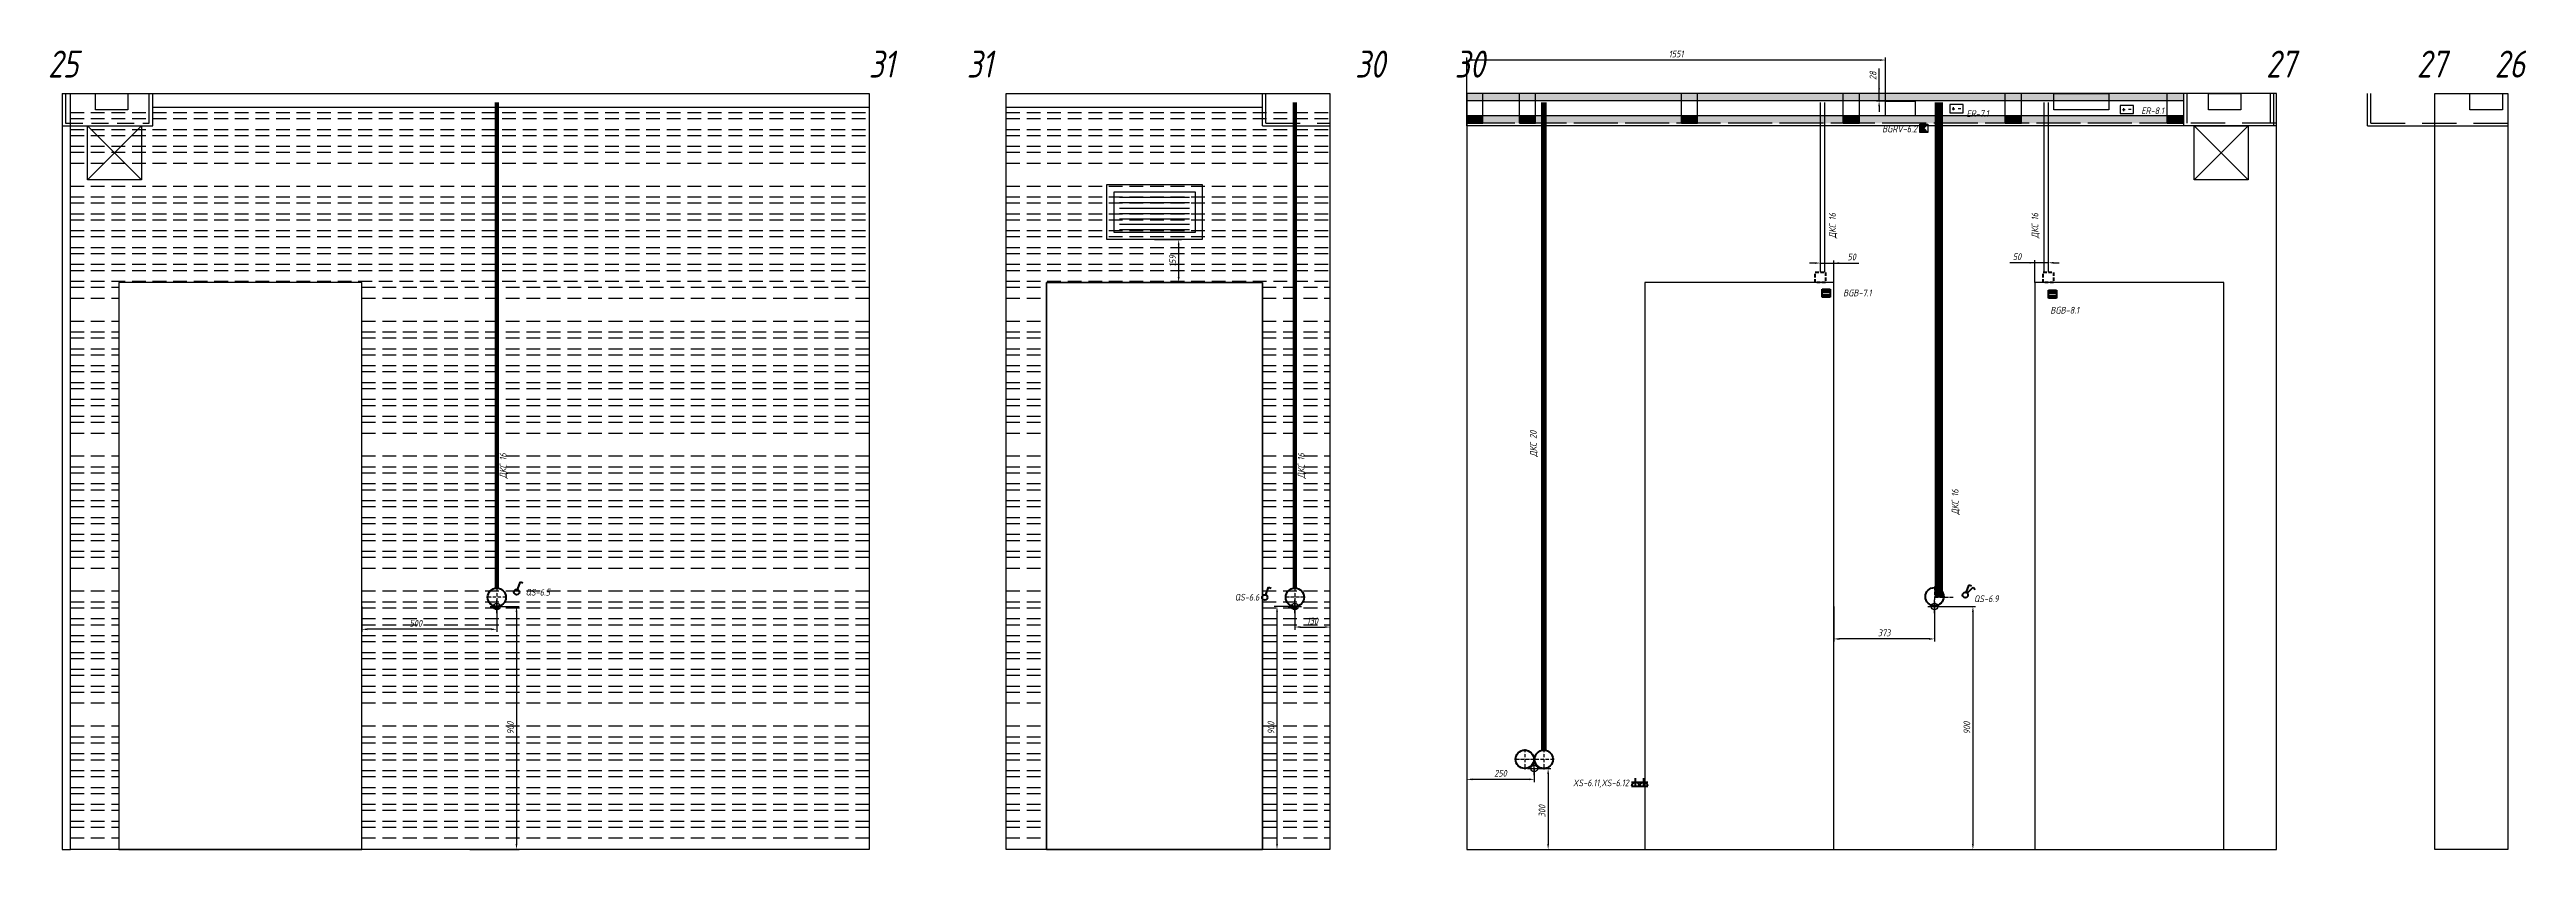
# Model space of a CAD drawing. Header units: millimetres. Extents: x -40374 to 56557, y -58468 to -14063.
# Drawn here: x 10453 to 19630, y -44400 to -41437 of the extents above; entities that cross this region are included whole.
import ezdxf
from ezdxf.enums import TextEntityAlignment as Align

# ---------------------------------------------------------------- set-up
doc = ezdxf.new("R2010")
doc.units = ezdxf.units.MM
doc.header["$PDMODE"] = 34
doc.header["$PDSIZE"] = 25
doc.linetypes.add('ACAD_ISO10W100', pattern=[18.5, 12, -3, 0.5, -3])
doc.linetypes.add('DASHED', pattern=[19.05, 12.7, -6.35])
for name, color, linetype in [('01 Черновое', 7, 'Continuous'), ('02 ОВиК', 7, 'Continuous'), ('02 ЭОМ и СС', 7, 'Continuous'), ('03 Потолок', 7, 'Continuous'), ('04 Лючки', 7, 'Continuous'), ('10 Перегородки', 7, 'Continuous'), ('11 Привязка размеры', 7, 'Continuous')]:
    doc.layers.add(name, color=color, linetype=linetype)
doc.layers.add('100 noprint', color=1, linetype='Continuous', plot=False)
doc.styles.get("Standard").update_dxf_attribs({"font": 'Ubuntu-R.ttf'})
doc.styles.add('ГОСТ-ISOCPEUR', font='isocpeui.ttf', dxfattribs={"width": 0.8})
doc.dimstyles.new('ISO-25', dxfattribs={"dimtxt": 2.5, "dimasz": 2.5, "dimexe": 1.25, "dimexo": 0.625, "dimtad": 1, "dimtxsty": 'Standard', "dimcen": 2.5, "dimadec": 0, "dimazin": 0, "dimtfac": 1, "dimtmove": 0, "dimatfit": 3, "dimfxl": 1, "dimarcsym": 0})

# ---------------------------------------------------------------- blocks, each defined once
blk = doc.blocks.new('геркон')
at = {"lineweight": -2}
for points in [[(3, 2), (3, 3), (0, 3), (0, 2)], [(3, 0), (3, 1), (0, 1), (0, 0)]]:
    blk.add_hatch(color=0, dxfattribs=at).paths.add_polyline_path(points)
at = {"color": 0, "lineweight": -2}
for p, q in [((0, 0), (0, 3)), ((0, 3), (3, 3)), ((0, 2), (3, 2)), ((0, 1), (3, 1)), ((3, 0), (0, 0)), ((3, 3), (3, 0))]:
    blk.add_line(p, q, dxfattribs=at)
blk = doc.blocks.new('Охранный датчик')
blk.add_hatch(color=0).paths.add_polyline_path([(3, 3), (0, 3), (0, 0), (3, 0), (1.5, 1.5)])
at = {"color": 0}
for p, q in [((3, 3), (1.5, 1.5)), ((1.5, 1.5), (3, 0))]:
    blk.add_line(p, q, dxfattribs=at)
blk.add_lwpolyline([(3, 0), (0, 0), (0, 3), (3, 3)], close=True, dxfattribs=at)
blk = doc.blocks.new('кнопка 1')
at = {"color": 0, "lineweight": -2}
for p, q in [((0.35, 0.94), (1.39, 3.78)), ((1.39, 3.78), (2.34, 3.45))]:
    blk.add_line(p, q, dxfattribs=at)
blk.add_circle((0, 0), 1, dxfattribs=at)
blk = doc.blocks.new('кнопка 2')
at = {"color": 0, "lineweight": -2}
for p, q in [((0.35, 0.94), (1.39, 3.78)), ((0.71, 0.71), (2.93, 2.93)), ((1.39, 3.78), (2.34, 3.45)), ((2.93, 2.93), (3.66, 2))]:
    blk.add_line(p, q, dxfattribs=at)
blk.add_circle((0, 0), 1, dxfattribs=at)
blk = doc.blocks.new('ИП')
at = {"color": 0}
for p, q in [((0.86, 1.5), (1.91, 1.5)), ((1.38, 0.97), (1.38, 2.03)), ((4.14, 1.5), (3.09, 1.5))]:
    blk.add_line(p, q, dxfattribs=at)
blk.add_lwpolyline([(0, 0), (5, 0), (5, 3), (0, 3)], close=True, dxfattribs=at)
blk = doc.blocks.new('розетка скрытая трехполюсная')
at = {"color": 0, "lineweight": -2}
for p, q in [((-1.5, 1.5), (1.5, 1.5)), ((-1.5, 0), (1.5, 0)), ((0, 0), (0, 3))]:
    blk.add_line(p, q, dxfattribs=at)
blk.add_arc((0, 0), 1.5, 0, 180, dxfattribs=at)
blk = doc.blocks.new('*D893')
at = {"layer": '11 Привязка размеры', "color": 0, "lineweight": -2}
for p, q in [((12109.7, -43499.7), (12192.7, -43499.7)), ((12182.7, -43519.7), (12182.7, -44379.7)), ((12009.7, -44399.7), (12192.7, -44399.7))]:
    blk.add_line(p, q, dxfattribs=at)
at = {"layer": '11 Привязка размеры', "color": 0}
for points in [[(12186, -43519.7), (12179.4, -43519.7), (12182.7, -43499.7)], [(12179.4, -44379.7), (12186, -44379.7), (12182.7, -44399.7)]]:
    blk.add_solid(points, dxfattribs=at)
at = {"layer": 'Defpoints', "color": 0}
for p in [(12109.7, -43499.7), (12009.7, -44399.7), (12182.7, -44399.7)]:
    blk.add_point(p, dxfattribs=at)
at = {"layer": '11 Привязка размеры', "color": 0, "insert": (12160.2, -43949.7), "char_height": 25, "attachment_point": 5, "rotation": 90, "style": 'ГОСТ-ISOCPEUR'}
blk.add_mtext('900', dxfattribs=at)
blk = doc.blocks.new('*D894')
at = {"layer": '11 Привязка размеры', "color": 0, "lineweight": -2}
for p, q in [((11609.7, -43499.7), (11609.7, -43594.2)), ((12109.7, -43499.7), (12109.7, -43594.2)), ((12089.7, -43584.2), (11629.7, -43584.2))]:
    blk.add_line(p, q, dxfattribs=at)
at = {"layer": '11 Привязка размеры', "color": 0}
for points in [[(11629.7, -43580.9), (11629.7, -43587.5), (11609.7, -43584.2)], [(12089.7, -43587.5), (12089.7, -43580.9), (12109.7, -43584.2)]]:
    blk.add_solid(points, dxfattribs=at)
at = {"layer": 'Defpoints', "color": 0}
for p in [(11609.7, -43499.7), (12109.7, -43499.7), (11609.7, -43584.2)]:
    blk.add_point(p, dxfattribs=at)
at = {"layer": '11 Привязка размеры', "color": 0, "insert": (11809.7, -43561.7), "char_height": 25, "attachment_point": 5, "style": 'ГОСТ-ISOCPEUR'}
blk.add_mtext('500', dxfattribs=at)
blk = doc.blocks.new('*D895')
at = {"layer": '11 Привязка размеры', "color": 0, "lineweight": -2}
for p, q in [((15066.7, -43499.7), (15066.7, -43585.8)), ((15196.7, -43499.7), (15196.7, -43585.8)), ((15086.7, -43575.8), (15176.7, -43575.8))]:
    blk.add_line(p, q, dxfattribs=at)
at = {"layer": '11 Привязка размеры', "color": 0}
for points in [[(15086.7, -43572.5), (15086.7, -43579.2), (15066.7, -43575.8)], [(15176.7, -43579.2), (15176.7, -43572.5), (15196.7, -43575.8)]]:
    blk.add_solid(points, dxfattribs=at)
at = {"layer": 'Defpoints', "color": 0}
for p in [(15066.7, -43499.7), (15196.7, -43499.7), (15196.7, -43575.8)]:
    blk.add_point(p, dxfattribs=at)
at = {"layer": '11 Привязка размеры', "color": 0, "insert": (15131.7, -43553.3), "char_height": 25, "attachment_point": 5, "style": 'ГОСТ-ISOCPEUR'}
blk.add_mtext('130', dxfattribs=at)
blk = doc.blocks.new('*D896')
at = {"layer": '11 Привязка размеры', "color": 0, "lineweight": -2}
for p, q in [((15066.7, -43499.7), (14990.4, -43499.7)), ((15000.4, -43519.7), (15000.4, -44379.7)), ((15066.7, -44399.7), (14990.4, -44399.7))]:
    blk.add_line(p, q, dxfattribs=at)
at = {"layer": '11 Привязка размеры', "color": 0}
for points in [[(15003.8, -43519.7), (14997.1, -43519.7), (15000.4, -43499.7)], [(14997.1, -44379.7), (15003.8, -44379.7), (15000.4, -44399.7)]]:
    blk.add_solid(points, dxfattribs=at)
at = {"layer": 'Defpoints', "color": 0}
for p in [(15066.7, -43499.7), (15000.4, -44399.7), (15066.7, -44399.7)]:
    blk.add_point(p, dxfattribs=at)
at = {"layer": '11 Привязка размеры', "color": 0, "insert": (14977.9, -43949.7), "char_height": 25, "attachment_point": 5, "rotation": 90, "style": 'ГОСТ-ISOCPEUR'}
blk.add_mtext('900', dxfattribs=at)
blk = doc.blocks.new('*D897')
at = {"layer": '11 Привязка размеры', "color": 0, "lineweight": -2}
for p, q in [((14546.7, -42140.7), (14646, -42140.7)), ((14636, -42160.7), (14636, -42279.7)), ((14546.7, -42299.7), (14646, -42299.7))]:
    blk.add_line(p, q, dxfattribs=at)
at = {"layer": '11 Привязка размеры', "color": 0}
for points in [[(14639.4, -42160.7), (14632.7, -42160.7), (14636, -42140.7)], [(14632.7, -42279.7), (14639.4, -42279.7), (14636, -42299.7)]]:
    blk.add_solid(points, dxfattribs=at)
at = {"layer": 'Defpoints', "color": 0}
for p in [(14546.7, -42140.7), (14546.7, -42299.7), (14636, -42299.7)]:
    blk.add_point(p, dxfattribs=at)
at = {"layer": '11 Привязка размеры', "color": 0, "insert": (14613.5, -42220.2), "char_height": 25, "attachment_point": 5, "rotation": 90, "style": 'ГОСТ-ISOCPEUR'}
blk.add_mtext('159', dxfattribs=at)
blk = doc.blocks.new('*D899')
at = {"layer": '11 Привязка размеры', "color": 0, "lineweight": -2}
for p, q in [((15953.6, -44099.7), (16015, -44099.7)), ((16005, -44119.7), (16005, -44379.7)), ((15953.6, -44399.7), (16015, -44399.7))]:
    blk.add_line(p, q, dxfattribs=at)
at = {"layer": '11 Привязка размеры', "color": 0}
for points in [[(16008.4, -44119.7), (16001.7, -44119.7), (16005, -44099.7)], [(16001.7, -44379.7), (16008.4, -44379.7), (16005, -44399.7)]]:
    blk.add_solid(points, dxfattribs=at)
at = {"layer": 'Defpoints', "color": 0}
for p in [(15953.6, -44099.7), (15953.6, -44399.7), (16005, -44399.7)]:
    blk.add_point(p, dxfattribs=at)
at = {"layer": '11 Привязка размеры', "color": 0, "insert": (15982.5, -44257.8), "char_height": 25, "attachment_point": 5, "rotation": 90, "style": 'ГОСТ-ISOCPEUR'}
blk.add_mtext('300', dxfattribs=at)
blk = doc.blocks.new('*D900')
at = {"layer": '11 Привязка размеры', "color": 0, "lineweight": -2}
for p, q in [((15703.6, -44099.7), (15703.6, -44150)), ((15933.6, -44140), (15723.6, -44140)), ((15953.6, -44099.7), (15953.6, -44150))]:
    blk.add_line(p, q, dxfattribs=at)
at = {"layer": '11 Привязка размеры', "color": 0}
for points in [[(15723.6, -44136.7), (15723.6, -44143.3), (15703.6, -44140)], [(15933.6, -44143.3), (15933.6, -44136.7), (15953.6, -44140)]]:
    blk.add_solid(points, dxfattribs=at)
at = {"layer": 'Defpoints', "color": 0}
for p in [(15703.6, -44099.7), (15703.6, -44140), (15953.6, -44099.7)]:
    blk.add_point(p, dxfattribs=at)
at = {"layer": '11 Привязка размеры', "color": 0, "insert": (15828.6, -44117.5), "char_height": 25, "attachment_point": 5, "style": 'ГОСТ-ISOCPEUR'}
blk.add_mtext('250', dxfattribs=at)
blk = doc.blocks.new('*D901')
at = {"layer": '11 Привязка размеры', "color": 0, "lineweight": -2}
for p, q in [((16993.6, -42227.5), (16973.6, -42227.5)), ((17013.6, -42261.7), (17013.6, -42217.5)), ((17013.6, -42227.5), (17156, -42227.5)), ((17013.6, -42227.5), (17063.6, -42227.5)), ((17063.6, -42299.7), (17063.6, -42217.5))]:
    blk.add_line(p, q, dxfattribs=at)
at = {"layer": '11 Привязка размеры', "color": 0}
for points in [[(16993.6, -42230.8), (16993.6, -42224.2), (17013.6, -42227.5)], [(17083.6, -42224.2), (17083.6, -42230.8), (17063.6, -42227.5)]]:
    blk.add_solid(points, dxfattribs=at)
at = {"layer": 'Defpoints', "color": 0}
for p in [(17013.6, -42261.7), (17063.6, -42227.5), (17063.6, -42299.7)]:
    blk.add_point(p, dxfattribs=at)
at = {"layer": '11 Привязка размеры', "color": 0, "insert": (17129.8, -42205), "char_height": 25, "attachment_point": 5, "style": 'ГОСТ-ISOCPEUR'}
blk.add_mtext('50', dxfattribs=at)
blk = doc.blocks.new('*D902')
at = {"layer": '11 Привязка размеры', "color": 0, "lineweight": -2}
for p, q in [((17858.6, -42226.5), (17716.2, -42226.5)), ((17808.6, -42299.7), (17808.6, -42216.5)), ((17858.6, -42226.5), (17808.6, -42226.5)), ((17858.6, -42261.7), (17858.6, -42216.5)), ((17878.6, -42226.5), (17898.6, -42226.5))]:
    blk.add_line(p, q, dxfattribs=at)
at = {"layer": '11 Привязка размеры', "color": 0}
for points in [[(17788.6, -42229.8), (17788.6, -42223.1), (17808.6, -42226.5)], [(17878.6, -42223.1), (17878.6, -42229.8), (17858.6, -42226.5)]]:
    blk.add_solid(points, dxfattribs=at)
at = {"layer": 'Defpoints', "color": 0}
for p in [(17808.6, -42226.5), (17808.6, -42299.7), (17858.6, -42261.7)]:
    blk.add_point(p, dxfattribs=at)
at = {"layer": '11 Привязка размеры', "color": 0, "insert": (17742.4, -42204), "char_height": 25, "attachment_point": 5, "style": 'ГОСТ-ISOCPEUR'}
blk.add_mtext('50', dxfattribs=at)
blk = doc.blocks.new('*D903')
at = {"layer": '11 Привязка размеры', "color": 0, "lineweight": -2}
for p, q in [((17436.6, -43499.7), (17588.9, -43499.7)), ((17578.9, -43519.7), (17578.9, -44379.7)), ((17436.6, -44399.7), (17588.9, -44399.7))]:
    blk.add_line(p, q, dxfattribs=at)
at = {"layer": '11 Привязка размеры', "color": 0}
for points in [[(17582.2, -43519.7), (17575.6, -43519.7), (17578.9, -43499.7)], [(17575.6, -44379.7), (17582.2, -44379.7), (17578.9, -44399.7)]]:
    blk.add_solid(points, dxfattribs=at)
at = {"layer": 'Defpoints', "color": 0}
for p in [(17436.6, -43499.7), (17436.6, -44399.7), (17578.9, -44399.7)]:
    blk.add_point(p, dxfattribs=at)
at = {"layer": '11 Привязка размеры', "color": 0, "insert": (17556.4, -43949.7), "char_height": 25, "attachment_point": 5, "rotation": 90, "style": 'ГОСТ-ISOCPEUR'}
blk.add_mtext('900', dxfattribs=at)
blk = doc.blocks.new('*D904')
at = {"layer": '11 Привязка размеры', "color": 0, "lineweight": -2}
for p, q in [((17063.6, -43499.7), (17063.6, -43629.9)), ((17436.6, -43499.7), (17436.6, -43629.9)), ((17416.6, -43619.9), (17083.6, -43619.9))]:
    blk.add_line(p, q, dxfattribs=at)
at = {"layer": '11 Привязка размеры', "color": 0}
for points in [[(17083.6, -43616.6), (17083.6, -43623.3), (17063.6, -43619.9)], [(17416.6, -43623.3), (17416.6, -43616.6), (17436.6, -43619.9)]]:
    blk.add_solid(points, dxfattribs=at)
at = {"layer": 'Defpoints', "color": 0}
for p in [(17063.6, -43499.7), (17436.6, -43499.7), (17063.6, -43619.9)]:
    blk.add_point(p, dxfattribs=at)
at = {"layer": '11 Привязка размеры', "color": 0, "insert": (17250.1, -43597.4), "char_height": 25, "attachment_point": 5, "style": 'ГОСТ-ISOCPEUR'}
blk.add_mtext('373', dxfattribs=at)
blk = doc.blocks.new('*D968')
at = {"layer": '11 Привязка размеры', "color": 0, "lineweight": -2}
for p, q in [((17231.3, -41627.2), (17231.3, -41507.4)), ((17255, -41599.7), (17221.3, -41599.7)), ((17255, -41627.2), (17221.3, -41627.2)), ((17231.3, -41627.2), (17231.3, -41599.7)), ((17231.3, -41647.2), (17231.3, -41667.2))]:
    blk.add_line(p, q, dxfattribs=at)
at = {"layer": '11 Привязка размеры', "color": 0}
for points in [[(17227.9, -41579.7), (17234.6, -41579.7), (17231.3, -41599.7)], [(17234.6, -41647.2), (17227.9, -41647.2), (17231.3, -41627.2)]]:
    blk.add_solid(points, dxfattribs=at)
at = {"layer": 'Defpoints', "color": 0}
for p in [(17231.3, -41599.7), (17255, -41599.7), (17255, -41627.2)]:
    blk.add_point(p, dxfattribs=at)
at = {"layer": '11 Привязка размеры', "color": 0, "insert": (17208.8, -41533.5), "char_height": 25, "attachment_point": 5, "rotation": 90, "style": 'ГОСТ-ISOCPEUR'}
blk.add_mtext('28', dxfattribs=at)
blk = doc.blocks.new('*D969')
at = {"layer": '11 Привязка размеры', "color": 0, "lineweight": -2}
for p, q in [((15703.6, -41599.7), (15703.6, -41465.5)), ((17235, -41475.5), (15723.6, -41475.5)), ((17255, -41627.2), (17255, -41465.5))]:
    blk.add_line(p, q, dxfattribs=at)
at = {"layer": '11 Привязка размеры', "color": 0}
for points in [[(15723.6, -41472.2), (15723.6, -41478.8), (15703.6, -41475.5)], [(17235, -41478.8), (17235, -41472.2), (17255, -41475.5)]]:
    blk.add_solid(points, dxfattribs=at)
at = {"layer": 'Defpoints', "color": 0}
for p in [(15703.6, -41475.5), (15703.6, -41599.7), (17255, -41627.2)]:
    blk.add_point(p, dxfattribs=at)
at = {"layer": '11 Привязка размеры', "color": 0, "insert": (16479.3, -41453), "char_height": 25, "attachment_point": 5, "style": 'ГОСТ-ISOCPEUR'}
blk.add_mtext('1551', dxfattribs=at)

msp = doc.modelspace()

# ---------------------------------------------------------------- hatches: boundary and pattern name
at = {"layer": '03 Потолок', "lineweight": -2}
for color, points in [(9, [(18358.6, -41626.7), (18358.6, -41599.7), (15703.6, -41599.7), (15703.6, -41626.7)]), (252, [(15763.6, -41709.7), (15763.6, -41682.7), (15703.6, -41682.7), (15703.6, -41709.7)]), (252, [(15958.6, -41709.7), (15958.6, -41682.7), (15898.6, -41682.7), (15898.6, -41709.7)]), (252, [(16558.6, -41709.7), (16558.6, -41682.7), (16498.6, -41682.7), (16498.6, -41709.7)]), (252, [(17158.6, -41709.7), (17158.6, -41682.7), (17098.6, -41682.7), (17098.6, -41709.7)]), (252, [(17758.6, -41709.7), (17758.6, -41682.7), (17698.6, -41682.7), (17698.6, -41709.7)]), (252, [(18358.6, -41709.7), (18358.6, -41682.7), (18298.6, -41682.7), (18298.6, -41709.7)])]:
    msp.add_hatch(color=color, dxfattribs=at).paths.add_polyline_path(points)
h = msp.add_hatch(color=9, dxfattribs=at)
h.paths.add_polyline_path([(18298.6, -41709.7), (18298.6, -41682.7), (17758.6, -41682.7), (17758.6, -41709.7)])
h.paths.add_polyline_path([(17698.6, -41709.7), (17698.6, -41682.7), (17158.6, -41682.7), (17158.6, -41709.7)])
h.paths.add_polyline_path([(17098.6, -41709.7), (17098.6, -41682.7), (16558.6, -41682.7), (16558.6, -41709.7)])
h.paths.add_polyline_path([(16498.6, -41709.7), (16498.6, -41682.7), (15958.6, -41682.7), (15958.6, -41709.7)])
h.paths.add_polyline_path([(15898.6, -41709.7), (15898.6, -41682.7), (15763.6, -41682.7), (15763.6, -41709.7)])

# ---------------------------------------------------------------- linework, layer by layer
at = {"layer": '01 Черновое'}
for points in [[(10529.7, -44399.7), (10529.7, -41599.7), (13489.7, -41599.7), (13489.7, -44399.7)], [(15196.7, -41599.7), (15196.7, -44399.7), (13996.7, -44399.7), (13996.7, -41599.7)], [(15703.6, -41599.7), (15703.6, -44399.7), (18703.6, -44399.7), (18703.6, -41599.7)], [(19560.6, -41599.7), (19560.6, -44399.7), (19290.6, -44399.7), (19290.6, -41599.7)], [(10709.7, -42299.7), (10709.7, -44399.7), (11609.7, -44399.7), (11609.7, -42299.7)], [(14946.7, -42299.7), (14946.7, -44399.7), (14146.7, -44399.7), (14146.7, -42299.7)], [(16363.6, -42299.7), (16363.6, -44399.7), (17063.6, -44399.7), (17063.6, -42299.7)], [(17808.6, -42299.7), (17808.6, -44399.7), (18508.6, -44399.7), (18508.6, -42299.7)]]:
    msp.add_lwpolyline(points, close=True, dxfattribs=at)
at = {"layer": '02 ОВиК', "color": 6}
for p, q in [((14416.7, -41983.7), (14676.7, -41983.7)), ((14416.7, -41983.7), (14676.7, -41983.7)), ((14416.7, -42003.7), (14676.7, -42003.7)), ((14416.7, -42003.7), (14676.7, -42003.7)), ((14416.7, -42023.7), (14676.7, -42023.7)), ((14416.7, -42023.7), (14676.7, -42023.7)), ((14416.7, -42043.7), (14676.7, -42043.7)), ((14416.7, -42043.7), (14676.7, -42043.7)), ((14416.7, -42063.7), (14676.7, -42063.7)), ((14416.7, -42063.7), (14676.7, -42063.7)), ((14416.7, -42083.7), (14676.7, -42083.7)), ((14416.7, -42083.7), (14676.7, -42083.7)), ((14416.7, -42103.7), (14676.7, -42103.7)), ((14416.7, -42103.7), (14676.7, -42103.7))]:
    msp.add_line(p, q, dxfattribs=at)
at = {"layer": '02 ОВиК', "linetype": 'Continuous', "lineweight": -2, "flags": 128}
for points in [[(10623.2, -41659.7), (10623.2, -41599.7), (10743.2, -41599.7), (10743.2, -41659.7)], [(10623.2, -41659.7), (10623.2, -41599.7), (10743.2, -41599.7), (10743.2, -41659.7)], [(17878.6, -41659.7), (17878.6, -41599.7), (18082.6, -41599.7), (18082.6, -41659.7)], [(17878.6, -41659.7), (17878.6, -41599.7), (18082.6, -41599.7), (18082.6, -41659.7)], [(18452.1, -41659.7), (18452.1, -41599.7), (18572.1, -41599.7), (18572.1, -41659.7)], [(18452.1, -41659.7), (18452.1, -41599.7), (18572.1, -41599.7), (18572.1, -41659.7)], [(19420.6, -41659.7), (19420.6, -41599.7), (19540.6, -41599.7), (19540.6, -41659.7)], [(19420.6, -41659.7), (19420.6, -41599.7), (19540.6, -41599.7), (19540.6, -41659.7)]]:
    msp.add_lwpolyline(points, close=True, dxfattribs=at)
at = {"layer": '02 ОВиК', "color": 6, "flags": 128}
for points in [[(17255, -41682.2), (17255, -41627.2), (17365, -41627.2), (17365, -41682.2)], [(17255, -41682.2), (17255, -41627.2), (17365, -41627.2), (17365, -41682.2)], [(14396.7, -42113.7), (14396.7, -41963.7), (14696.7, -41963.7), (14696.7, -42113.7)], [(14396.7, -42113.7), (14396.7, -41963.7), (14696.7, -41963.7), (14696.7, -42113.7)]]:
    msp.add_lwpolyline(points, close=True, dxfattribs=at)
at = {"layer": '02 ОВиК', "color": 6}
msp.add_lwpolyline([(14369.7, -42140.7), (14369.7, -41936.7), (14723.7, -41936.7), (14723.7, -42140.7)], close=True, dxfattribs=at)
msp.add_lwpolyline([(14369.7, -42140.7), (14369.7, -41936.7), (14723.7, -41936.7), (14723.7, -42140.7)], close=True, dxfattribs=at)
at = {"layer": '02 ЭОМ и СС'}
for p, q in [((17013.6, -42261.7), (17013.6, -41632.7)), ((17029.6, -42261.7), (17029.6, -41632.7)), ((17842.6, -42261.7), (17842.6, -41632.7)), ((17858.6, -42261.7), (17858.6, -41632.7))]:
    msp.add_line(p, q, dxfattribs=at)
at = {"layer": '02 ЭОМ и СС', "color": 3}
for points in [[(12109.7, -43431.7, 16, 16, 0), (12109.7, -41632.7, 16, 16, 0)], [(12109.7, -43431.7, 16, 16, 0), (12109.7, -41632.7, 16, 16, 0)], [(15066.7, -43431.7, 16, 16, 0), (15066.7, -41632.7, 16, 16, 0)]]:
    msp.add_lwpolyline(points, format="xyseb", dxfattribs=at)
at = {"layer": '02 ЭОМ и СС', "color": 1, "flags": 128}
msp.add_lwpolyline([(15989.1, -44031.7, 20, 20, 0), (15989.1, -41632.7, 20, 20, 0)], format="xyseb", dxfattribs=at)
at = {"layer": '02 ЭОМ и СС', "color": 111, "const_width": 16}
msp.add_lwpolyline([(17444.6, -43465.7), (17444.6, -41632.7)], dxfattribs=at)
at = {"layer": '02 ЭОМ и СС', "color": 3, "const_width": 16}
msp.add_lwpolyline([(17460.6, -43465.7), (17460.6, -41632.7)], dxfattribs=at)
at = {"layer": '02 ЭОМ и СС', "linetype": 'DASHED', "lineweight": 40, "flags": 128}
for points in [[(16994.6, -42299.7), (16994.6, -42261.7), (17032.6, -42261.7), (17032.6, -42299.7)], [(17839.6, -42299.7), (17839.6, -42261.7), (17877.6, -42261.7), (17877.6, -42299.7)]]:
    msp.add_lwpolyline(points, close=True, dxfattribs=at)
at = {"layer": '02 ЭОМ и СС', "color": 3, "lineweight": 40}
for centre in [(12109.7, -43465.7), (12109.7, -43465.7), (15066.7, -43465.7), (17436.6, -43463.5), (17436.6, -43463.5)]:
    msp.add_circle(centre, 34, dxfattribs=at)
at = {"layer": '02 ЭОМ и СС', "color": 1, "lineweight": 40}
for centre in [(15918.1, -44065.7), (15989.1, -44065.7)]:
    msp.add_circle(centre, 34, dxfattribs=at)
at = {"layer": '03 Потолок', "color": 1, "ltscale": 10}
for p, q in [((10499.7, -41599.7), (10499.7, -41719.2)), ((10834.7, -41719.2), (10834.7, -41599.7)), ((14946.7, -41719.2), (14946.7, -41599.7)), ((15703.6, -41719.2), (15703.6, -41599.7)), ((18358.6, -41626.7), (15703.6, -41626.7)), ((18358.6, -41626.7), (15703.6, -41626.7)), ((15763.6, -41709.7), (15763.6, -41599.7)), ((15898.6, -41709.7), (15898.6, -41599.7)), ((15958.6, -41709.7), (15958.6, -41599.7)), ((16498.6, -41709.7), (16498.6, -41599.7)), ((16558.6, -41709.7), (16558.6, -41599.7)), ((17098.6, -41709.7), (17098.6, -41599.7)), ((17158.6, -41709.7), (17158.6, -41599.7)), ((17698.6, -41709.7), (17698.6, -41599.7)), ((17758.6, -41709.7), (17758.6, -41599.7)), ((18298.6, -41709.7), (18298.6, -41599.7)), ((18358.6, -41599.7), (18358.6, -41719.2)), ((18693.6, -41719.2), (18693.6, -41599.7)), ((19040.6, -41719.2), (19040.6, -41599.7)), ((14946.7, -41719.2), (15196.7, -41719.2)), ((18358.6, -41682.7), (15703.6, -41682.7)), ((18703.6, -41719.2), (15703.6, -41719.2)), ((19040.6, -41719.2), (19560.6, -41719.2))]:
    msp.add_line(p, q, dxfattribs=at)
at = {"layer": '03 Потолок', "color": 1, "linetype": 'DASHED', "ltscale": 10}
for p, q in [((10512.2, -41599.7), (10512.2, -41709.7)), ((10822.2, -41709.7), (10822.2, -41599.7)), ((14959.2, -41709.7), (14959.2, -41599.7)), ((18371.1, -41599.7), (18371.1, -41709.7)), ((18681.1, -41709.7), (18681.1, -41599.7)), ((19053.1, -41709.7), (19053.1, -41599.7)), ((14959.2, -41709.7), (15196.7, -41709.7)), ((18703.6, -41709.7), (15703.6, -41709.7)), ((18358.6, -41709.7), (15703.6, -41709.7)), ((19053.1, -41709.7), (19560.6, -41709.7))]:
    msp.add_line(p, q, dxfattribs=at)
at = {"layer": '03 Потолок', "color": 1, "ltscale": 5}
for p, q in [((10834.7, -41649.7), (13489.7, -41649.7)), ((13996.7, -41649.7), (14946.7, -41649.7))]:
    msp.add_line(p, q, dxfattribs=at)
at = {"layer": '03 Потолок', "color": 1, "lineweight": -2}
msp.add_line((10499.7, -41719.2), (10834.7, -41719.2), dxfattribs=at)
at = {"layer": '03 Потолок', "color": 1, "linetype": 'DASHED', "ltscale": 5}
msp.add_line((10512.2, -41709.7), (10822.2, -41709.7), dxfattribs=at)
at = {"layer": '03 Потолок', "color": 1, "lineweight": -2}
for points in [[(15763.6, -41709.7), (15763.6, -41682.7), (15703.6, -41682.7), (15703.6, -41709.7)], [(15958.6, -41709.7), (15958.6, -41682.7), (15898.6, -41682.7), (15898.6, -41709.7)], [(16558.6, -41709.7), (16558.6, -41682.7), (16498.6, -41682.7), (16498.6, -41709.7)], [(17158.6, -41709.7), (17158.6, -41682.7), (17098.6, -41682.7), (17098.6, -41709.7)], [(17758.6, -41709.7), (17758.6, -41682.7), (17698.6, -41682.7), (17698.6, -41709.7)], [(18358.6, -41709.7), (18358.6, -41682.7), (18298.6, -41682.7), (18298.6, -41709.7)]]:
    msp.add_lwpolyline(points, close=True, dxfattribs=at)
at = {"layer": '04 Лючки', "color": 2, "lineweight": -2}
for p, q in [((10793.2, -41919.2), (10593.2, -41719.2)), ((10793.2, -41719.2), (10593.2, -41919.2)), ((18398.1, -41719.2), (18598.1, -41919.2)), ((18398.1, -41919.2), (18598.1, -41719.2))]:
    msp.add_line(p, q, dxfattribs=at)
for points in [[(10593.2, -41719.2), (10793.2, -41719.2), (10793.2, -41919.2), (10593.2, -41919.2)], [(18598.1, -41919.2), (18398.1, -41919.2), (18398.1, -41719.2), (18598.1, -41719.2)]]:
    msp.add_lwpolyline(points, close=True, dxfattribs=at)
at = {"layer": '10 Перегородки', "color": 74, "linetype": 'Continuous', "ltscale": 10}
for p, q in [((10499.7, -41599.7), (10499.7, -44399.7)), ((10499.7, -41599.7), (10529.7, -41599.7)), ((10499.7, -44399.7), (10529.7, -44399.7))]:
    msp.add_line(p, q, dxfattribs=at)
at = {"layer": '100 noprint', "linetype": 'DASHED', "ltscale": 4}
for p, q in [((10529.7, -41669.7), (13489.7, -41669.7)), ((10529.7, -41692.2), (13489.7, -41692.2)), ((10529.7, -41732.2), (13489.7, -41732.2)), ((10529.7, -41754.7), (13489.7, -41754.7)), ((13996.7, -41669.7), (15196.7, -41669.7)), ((13996.7, -41692.2), (15196.7, -41692.2)), ((13996.7, -41732.2), (15196.7, -41732.2)), ((13996.7, -41754.7), (15196.7, -41754.7)), ((10529.7, -41794.7), (13489.7, -41794.7)), ((10529.7, -41817.2), (13489.7, -41817.2)), ((13996.7, -41794.7), (15196.7, -41794.7)), ((13996.7, -41817.2), (15196.7, -41817.2)), ((10529.7, -41857.2), (13489.7, -41857.2)), ((13996.7, -41857.2), (15196.7, -41857.2)), ((10529.7, -41942.2), (13489.7, -41942.2)), ((10529.7, -41982.2), (13489.7, -41982.2)), ((10529.7, -42004.7), (13489.7, -42004.7)), ((13996.7, -41942.2), (15196.7, -41942.2)), ((13996.7, -41982.2), (15196.7, -41982.2)), ((13996.7, -42004.7), (15196.7, -42004.7)), ((10529.7, -42044.7), (13489.7, -42044.7)), ((10529.7, -42067.2), (13489.7, -42067.2)), ((10529.7, -42107.2), (13489.7, -42107.2)), ((13996.7, -42044.7), (15196.7, -42044.7)), ((13996.7, -42067.2), (15196.7, -42067.2)), ((13996.7, -42107.2), (15196.7, -42107.2)), ((10529.7, -42129.7), (13489.7, -42129.7)), ((10529.7, -42169.7), (13489.7, -42169.7)), ((10529.7, -42192.2), (13489.7, -42192.2)), ((13996.7, -42129.7), (15196.7, -42129.7)), ((13996.7, -42169.7), (15196.7, -42169.7)), ((13996.7, -42192.2), (15196.7, -42192.2)), ((10529.7, -42232.2), (13489.7, -42232.2)), ((10529.7, -42254.7), (13489.7, -42254.7)), ((10529.7, -42294.7), (13489.7, -42294.7)), ((13996.7, -42232.2), (15196.7, -42232.2)), ((13996.7, -42254.7), (15196.7, -42254.7)), ((13996.7, -42294.7), (15196.7, -42294.7)), ((10529.7, -42317.2), (10709.7, -42317.2)), ((10529.7, -42357.2), (10709.7, -42357.2)), ((11609.7, -42317.2), (13489.7, -42317.2)), ((11609.7, -42357.2), (13489.7, -42357.2)), ((13996.7, -42317.2), (14146.7, -42317.2)), ((13996.7, -42357.2), (14146.7, -42357.2)), ((14946.7, -42317.2), (15196.7, -42317.2)), ((14946.7, -42357.2), (15196.7, -42357.2)), ((10529.7, -42442.2), (10709.7, -42442.2)), ((10529.7, -42482.2), (10709.7, -42482.2)), ((11609.7, -42442.2), (13489.7, -42442.2)), ((11609.7, -42482.2), (13489.7, -42482.2)), ((13996.7, -42442.2), (14146.7, -42442.2)), ((13996.7, -42482.2), (14146.7, -42482.2)), ((14946.7, -42442.2), (15196.7, -42442.2)), ((14946.7, -42482.2), (15196.7, -42482.2)), ((10529.7, -42504.7), (10709.7, -42504.7)), ((10529.7, -42544.7), (10709.7, -42544.7)), ((10529.7, -42567.2), (10709.7, -42567.2)), ((11609.7, -42504.7), (13489.7, -42504.7)), ((11609.7, -42544.7), (13489.7, -42544.7)), ((11609.7, -42567.2), (13489.7, -42567.2)), ((13996.7, -42504.7), (14146.7, -42504.7)), ((13996.7, -42544.7), (14146.7, -42544.7)), ((13996.7, -42567.2), (14146.7, -42567.2)), ((14946.7, -42504.7), (15196.7, -42504.7)), ((14946.7, -42544.7), (15196.7, -42544.7)), ((14946.7, -42567.2), (15196.7, -42567.2)), ((10529.7, -42607.2), (10709.7, -42607.2)), ((10529.7, -42629.7), (10709.7, -42629.7)), ((10529.7, -42669.7), (10709.7, -42669.7)), ((11609.7, -42607.2), (13489.7, -42607.2)), ((11609.7, -42629.7), (13489.7, -42629.7)), ((11609.7, -42669.7), (13489.7, -42669.7)), ((13996.7, -42607.2), (14146.7, -42607.2)), ((13996.7, -42629.7), (14146.7, -42629.7)), ((13996.7, -42669.7), (14146.7, -42669.7)), ((14946.7, -42607.2), (15196.7, -42607.2)), ((14946.7, -42629.7), (15196.7, -42629.7)), ((14946.7, -42669.7), (15196.7, -42669.7)), ((10529.7, -42692.2), (10709.7, -42692.2)), ((10529.7, -42732.2), (10709.7, -42732.2)), ((10529.7, -42754.7), (10709.7, -42754.7)), ((11609.7, -42692.2), (13489.7, -42692.2)), ((11609.7, -42732.2), (13489.7, -42732.2)), ((11609.7, -42754.7), (13489.7, -42754.7)), ((13996.7, -42692.2), (14146.7, -42692.2)), ((13996.7, -42732.2), (14146.7, -42732.2)), ((13996.7, -42754.7), (14146.7, -42754.7)), ((14946.7, -42692.2), (15196.7, -42692.2)), ((14946.7, -42732.2), (15196.7, -42732.2)), ((14946.7, -42754.7), (15196.7, -42754.7)), ((10529.7, -42794.7), (10709.7, -42794.7)), ((10529.7, -42817.2), (10709.7, -42817.2)), ((10529.7, -42857.2), (10709.7, -42857.2)), ((11609.7, -42794.7), (13489.7, -42794.7)), ((11609.7, -42817.2), (13489.7, -42817.2)), ((11609.7, -42857.2), (13489.7, -42857.2)), ((13996.7, -42794.7), (14146.7, -42794.7)), ((13996.7, -42817.2), (14146.7, -42817.2)), ((13996.7, -42857.2), (14146.7, -42857.2)), ((14946.7, -42794.7), (15196.7, -42794.7)), ((14946.7, -42817.2), (15196.7, -42817.2)), ((14946.7, -42857.2), (15196.7, -42857.2)), ((10529.7, -42942.2), (10709.7, -42942.2)), ((11609.7, -42942.2), (13489.7, -42942.2)), ((13996.7, -42942.2), (14146.7, -42942.2)), ((14946.7, -42942.2), (15196.7, -42942.2)), ((10529.7, -42982.2), (10709.7, -42982.2)), ((10529.7, -43004.7), (10709.7, -43004.7)), ((11609.7, -42982.2), (13489.7, -42982.2)), ((11609.7, -43004.7), (13489.7, -43004.7)), ((13996.7, -42982.2), (14146.7, -42982.2)), ((13996.7, -43004.7), (14146.7, -43004.7)), ((14946.7, -42982.2), (15196.7, -42982.2)), ((14946.7, -43004.7), (15196.7, -43004.7)), ((10529.7, -43044.7), (10709.7, -43044.7)), ((10529.7, -43067.2), (10709.7, -43067.2)), ((10529.7, -43107.2), (10709.7, -43107.2)), ((10529.7, -43129.7), (10709.7, -43129.7)), ((11609.7, -43044.7), (13489.7, -43044.7)), ((11609.7, -43067.2), (13489.7, -43067.2)), ((11609.7, -43107.2), (13489.7, -43107.2)), ((11609.7, -43129.7), (13489.7, -43129.7)), ((13996.7, -43044.7), (14146.7, -43044.7)), ((13996.7, -43067.2), (14146.7, -43067.2)), ((13996.7, -43107.2), (14146.7, -43107.2)), ((13996.7, -43129.7), (14146.7, -43129.7)), ((14946.7, -43044.7), (15196.7, -43044.7)), ((14946.7, -43067.2), (15196.7, -43067.2)), ((14946.7, -43107.2), (15196.7, -43107.2)), ((14946.7, -43129.7), (15196.7, -43129.7)), ((10529.7, -43169.7), (10709.7, -43169.7)), ((10529.7, -43192.2), (10709.7, -43192.2)), ((11609.7, -43169.7), (13489.7, -43169.7)), ((11609.7, -43192.2), (13489.7, -43192.2)), ((13996.7, -43169.7), (14146.7, -43169.7)), ((13996.7, -43192.2), (14146.7, -43192.2)), ((14946.7, -43169.7), (15196.7, -43169.7)), ((14946.7, -43192.2), (15196.7, -43192.2)), ((10529.7, -43232.2), (10709.7, -43232.2)), ((10529.7, -43254.7), (10709.7, -43254.7)), ((10529.7, -43294.7), (10709.7, -43294.7)), ((11609.7, -43232.2), (13489.7, -43232.2)), ((11609.7, -43254.7), (13489.7, -43254.7)), ((11609.7, -43294.7), (13489.7, -43294.7)), ((13996.7, -43232.2), (14146.7, -43232.2)), ((13996.7, -43254.7), (14146.7, -43254.7)), ((13996.7, -43294.7), (14146.7, -43294.7)), ((14946.7, -43232.2), (15196.7, -43232.2)), ((14946.7, -43254.7), (15196.7, -43254.7)), ((14946.7, -43294.7), (15196.7, -43294.7)), ((10529.7, -43317.2), (10709.7, -43317.2)), ((10529.7, -43357.2), (10709.7, -43357.2)), ((11609.7, -43317.2), (13489.7, -43317.2)), ((11609.7, -43357.2), (13489.7, -43357.2)), ((13996.7, -43317.2), (14146.7, -43317.2)), ((13996.7, -43357.2), (14146.7, -43357.2)), ((14946.7, -43317.2), (15196.7, -43317.2)), ((14946.7, -43357.2), (15196.7, -43357.2)), ((10529.7, -43442.2), (10709.7, -43442.2)), ((10529.7, -43482.2), (10709.7, -43482.2)), ((11609.7, -43442.2), (13489.7, -43442.2)), ((11609.7, -43482.2), (13489.7, -43482.2)), ((13996.7, -43442.2), (14146.7, -43442.2)), ((13996.7, -43482.2), (14146.7, -43482.2)), ((14946.7, -43442.2), (15196.7, -43442.2)), ((14946.7, -43482.2), (15196.7, -43482.2)), ((10529.7, -43504.7), (10709.7, -43504.7)), ((10529.7, -43544.7), (10709.7, -43544.7)), ((10529.7, -43567.2), (10709.7, -43567.2)), ((11609.7, -43504.7), (13489.7, -43504.7)), ((11609.7, -43544.7), (13489.7, -43544.7)), ((11609.7, -43567.2), (13489.7, -43567.2)), ((13996.7, -43504.7), (14146.7, -43504.7)), ((13996.7, -43544.7), (14146.7, -43544.7)), ((13996.7, -43567.2), (14146.7, -43567.2)), ((14946.7, -43504.7), (15196.7, -43504.7)), ((14946.7, -43544.7), (15196.7, -43544.7)), ((14946.7, -43567.2), (15196.7, -43567.2)), ((10529.7, -43607.2), (10709.7, -43607.2)), ((10529.7, -43629.7), (10709.7, -43629.7)), ((10529.7, -43669.7), (10709.7, -43669.7)), ((11609.7, -43607.2), (13489.7, -43607.2)), ((11609.7, -43629.7), (13489.7, -43629.7)), ((11609.7, -43669.7), (13489.7, -43669.7)), ((13996.7, -43607.2), (14146.7, -43607.2)), ((13996.7, -43629.7), (14146.7, -43629.7)), ((13996.7, -43669.7), (14146.7, -43669.7)), ((14946.7, -43607.2), (15196.7, -43607.2)), ((14946.7, -43629.7), (15196.7, -43629.7)), ((14946.7, -43669.7), (15196.7, -43669.7)), ((10529.7, -43692.2), (10709.7, -43692.2)), ((10529.7, -43732.2), (10709.7, -43732.2)), ((10529.7, -43754.7), (10709.7, -43754.7)), ((11609.7, -43692.2), (13489.7, -43692.2)), ((11609.7, -43732.2), (13489.7, -43732.2)), ((11609.7, -43754.7), (13489.7, -43754.7)), ((13996.7, -43692.2), (14146.7, -43692.2)), ((13996.7, -43732.2), (14146.7, -43732.2)), ((13996.7, -43754.7), (14146.7, -43754.7)), ((14946.7, -43692.2), (15196.7, -43692.2)), ((14946.7, -43732.2), (15196.7, -43732.2)), ((14946.7, -43754.7), (15196.7, -43754.7)), ((10529.7, -43794.7), (10709.7, -43794.7)), ((10529.7, -43817.2), (10709.7, -43817.2)), ((10529.7, -43857.2), (10709.7, -43857.2)), ((11609.7, -43794.7), (13489.7, -43794.7)), ((11609.7, -43817.2), (13489.7, -43817.2)), ((11609.7, -43857.2), (13489.7, -43857.2)), ((13996.7, -43794.7), (14146.7, -43794.7)), ((13996.7, -43817.2), (14146.7, -43817.2)), ((13996.7, -43857.2), (14146.7, -43857.2)), ((14946.7, -43794.7), (15196.7, -43794.7)), ((14946.7, -43817.2), (15196.7, -43817.2)), ((14946.7, -43857.2), (15196.7, -43857.2)), ((10529.7, -43942.2), (10709.7, -43942.2)), ((11609.7, -43942.2), (13489.7, -43942.2)), ((13996.7, -43942.2), (14146.7, -43942.2)), ((14946.7, -43942.2), (15196.7, -43942.2)), ((10529.7, -43982.2), (10709.7, -43982.2)), ((10529.7, -44004.7), (10709.7, -44004.7)), ((10529.7, -44044.7), (10709.7, -44044.7)), ((11609.7, -43982.2), (13489.7, -43982.2)), ((11609.7, -44004.7), (13489.7, -44004.7)), ((11609.7, -44044.7), (13489.7, -44044.7)), ((13996.7, -43982.2), (14146.7, -43982.2)), ((13996.7, -44004.7), (14146.7, -44004.7)), ((13996.7, -44044.7), (14146.7, -44044.7)), ((14946.7, -43982.2), (15196.7, -43982.2)), ((14946.7, -44004.7), (15196.7, -44004.7)), ((14946.7, -44044.7), (15196.7, -44044.7)), ((10529.7, -44067.2), (10709.7, -44067.2)), ((10529.7, -44107.2), (10709.7, -44107.2)), ((10529.7, -44129.7), (10709.7, -44129.7)), ((11609.7, -44067.2), (13489.7, -44067.2)), ((11609.7, -44107.2), (13489.7, -44107.2)), ((11609.7, -44129.7), (13489.7, -44129.7)), ((13996.7, -44067.2), (14146.7, -44067.2)), ((13996.7, -44107.2), (14146.7, -44107.2)), ((13996.7, -44129.7), (14146.7, -44129.7)), ((14946.7, -44067.2), (15196.7, -44067.2)), ((14946.7, -44107.2), (15196.7, -44107.2)), ((14946.7, -44129.7), (15196.7, -44129.7)), ((10529.7, -44169.7), (10709.7, -44169.7)), ((10529.7, -44192.2), (10709.7, -44192.2)), ((10529.7, -44232.2), (10709.7, -44232.2)), ((11609.7, -44169.7), (13489.7, -44169.7)), ((11609.7, -44192.2), (13489.7, -44192.2)), ((11609.7, -44232.2), (13489.7, -44232.2)), ((13996.7, -44169.7), (14146.7, -44169.7)), ((13996.7, -44192.2), (14146.7, -44192.2)), ((13996.7, -44232.2), (14146.7, -44232.2)), ((14946.7, -44169.7), (15196.7, -44169.7)), ((14946.7, -44192.2), (15196.7, -44192.2)), ((14946.7, -44232.2), (15196.7, -44232.2)), ((10529.7, -44254.7), (10709.7, -44254.7)), ((10529.7, -44294.7), (10709.7, -44294.7)), ((10529.7, -44317.2), (10709.7, -44317.2)), ((11609.7, -44254.7), (13489.7, -44254.7)), ((11609.7, -44294.7), (13489.7, -44294.7)), ((11609.7, -44317.2), (13489.7, -44317.2)), ((13996.7, -44254.7), (14146.7, -44254.7)), ((13996.7, -44294.7), (14146.7, -44294.7)), ((13996.7, -44317.2), (14146.7, -44317.2)), ((14946.7, -44254.7), (15196.7, -44254.7)), ((14946.7, -44294.7), (15196.7, -44294.7)), ((14946.7, -44317.2), (15196.7, -44317.2)), ((10529.7, -44357.2), (10709.7, -44357.2)), ((11609.7, -44357.2), (13489.7, -44357.2)), ((13996.7, -44357.2), (14146.7, -44357.2)), ((14946.7, -44357.2), (15196.7, -44357.2))]:
    msp.add_line(p, q, dxfattribs=at)
at = {"layer": '100 noprint'}
for points in [[(10709.7, -42299.7), (10709.7, -44399.7), (11609.7, -44399.7), (11609.7, -42299.7)], [(14146.7, -42299.7), (14146.7, -44399.7), (14946.7, -44399.7), (14946.7, -42299.7)]]:
    msp.add_lwpolyline(points, close=True, dxfattribs=at)
at = {"layer": '11 Привязка размеры', "linetype": 'ACAD_ISO10W100'}
for p, q in [((12143.7, -43465.7), (12075.7, -43465.7)), ((12143.7, -43465.7), (12075.7, -43465.7)), ((12109.7, -43431.7), (12109.7, -43499.7)), ((12109.7, -43431.7), (12109.7, -43499.7)), ((15100.7, -43465.7), (15032.7, -43465.7)), ((15066.7, -43431.7), (15066.7, -43499.7)), ((17436.6, -43425.6), (17436.6, -43501.4)), ((17438.1, -43465.7), (17506.1, -43465.7)), ((15918.1, -44027.8), (15918.1, -44103.6)), ((15989.1, -44027.8), (15989.1, -44103.6)), ((15884.1, -44065.7), (16023.1, -44065.7))]:
    msp.add_line(p, q, dxfattribs=at)
at = {"layer": '11 Привязка размеры', "lineweight": -2}
for p in [(12109.7, -43499.7), (12109.7, -43499.7), (15066.7, -43499.7), (15066.7, -43499.7), (17436.6, -43499.7), (17436.6, -43499.7), (15953.6, -44099.7), (15953.6, -44099.7)]:
    msp.add_point(p, dxfattribs=at)

# ---------------------------------------------------------------- block references
at = {"layer": '02 ЭОМ и СС', "xscale": 10, "yscale": 10, "zscale": 10}
for p in [(17492.9, -41670.6), (18124.2, -41674.1)]:
    msp.add_blockref('ИП', p, dxfattribs=at)
at = {"layer": '02 ЭОМ и СС', "color": 1, "lineweight": 40, "xscale": 10, "yscale": 10, "zscale": 10}
for name, p in [('Охранный датчик', (17381.8, -41743.3)), ('розетка скрытая трехполюсная', (16329, -44165.6)), ('розетка скрытая трехполюсная', (16359, -44165.6))]:
    msp.add_blockref(name, p, dxfattribs=at)
at = {"layer": '02 ЭОМ и СС', "lineweight": 40, "xscale": 10, "yscale": 10, "zscale": 10}
for p in [(17020.4, -42354.4), (17858.9, -42357.6)]:
    msp.add_blockref('геркон', p, dxfattribs=at)
at = {"layer": '02 ЭОМ и СС', "color": 3, "lineweight": 40, "xscale": 10, "yscale": 10, "zscale": 10}
for name, p in [('кнопка 1', (12183.2, -43446.3)), ('кнопка 1', (14955.2, -43466)), ('кнопка 2', (17550.5, -43457.2))]:
    msp.add_blockref(name, p, dxfattribs=at)

# ---------------------------------------------------------------- texts
at = {"layer": '02 ЭОМ и СС', "linetype": 'Continuous', "style": 'ГОСТ-ISOCPEUR', "width": 0.8}
for s, p in [('ER-7.1', (17555.2, -41686.1)), ('ER-8.1', (18202.8, -41675.9)), ('QS-6.5', (12216.4, -43459.3)), ('QS-6.9', (17583.1, -43483.5))]:
    msp.add_text(s, height=25, dxfattribs=at).set_placement(p)
for s, p in [('BGRV-6.2', (17371.8, -41743.3)), ('BGB-7.1', (17203.3, -42350.7)), ('BGB-8.1', (17972.2, -42414.7)), ('QS-6.6', (14935, -43477.8)), ('XS-6.11,XS-6.12', (16304, -44165.6))]:
    msp.add_text(s, height=25, dxfattribs=at).set_placement(p, align=Align.RIGHT)
at = {"layer": '02 ЭОМ и СС', "char_height": 25, "width": 270.313, "rotation": 90, "style": 'ГОСТ-ISOCPEUR'}
for insert, attachment_point in [((17046, -42135.4), 1), ((17826.3, -42135.4), 7)]:
    msp.add_mtext('{ДКС 16}', dxfattribs=dict(at, insert=insert, attachment_point=attachment_point))
at = {"layer": '02 ЭОМ и СС', "color": 1, "insert": (15967.5, -42944.9), "char_height": 25, "width": 270.313, "attachment_point": 7, "rotation": 90, "style": 'ГОСТ-ISOCPEUR'}
msp.add_mtext('{ДКС 20}', dxfattribs=at)
at = {"layer": '02 ЭОМ и СС', "color": 3, "char_height": 25, "width": 270.313, "attachment_point": 7, "rotation": 90, "style": 'ГОСТ-ISOCPEUR'}
for insert in [(12150.8, -43025.2), (15107.7, -43025.2), (17530.7, -43159.2)]:
    msp.add_mtext('{ДКС 16}', dxfattribs=dict(at, insert=insert))
at = {"layer": '100 noprint', "style": 'ГОСТ-ISOCPEUR', "width": 0.8}
for s, p in [('25', (10503.2, -41490.3)), ('31', (13535.8, -41490.3)), ('31', (13899.4, -41490.3)), ('30', (15345.5, -41490.3)), ('30', (15714.3, -41490.3)), ('27', (18720.3, -41490.3)), ('27', (19278.8, -41490.3)), ('26', (19568.3, -41490.3))]:
    msp.add_text(s, height=100, dxfattribs=at).set_placement(p, align=Align.MIDDLE)

# ---------------------------------------------------------------- dimensions: what is measured, and where the dimension line sits
at = {"layer": '11 Привязка размеры'}
for base, p1, p2, picture, middle in [((15703.6, -41475.5), (17255, -41627.2), (15703.6, -41599.7), '*D969', (16479.3, -41475.5)), ((11609.7, -43584.2), (12109.7, -43499.7), (11609.7, -43499.7), '*D894', (11809.7, -43584.2)), ((15196.7, -43575.8), (15066.7, -43499.7), (15196.7, -43499.7), '*D895', (15131.7, -43575.8)), ((17063.6, -43619.9), (17436.6, -43499.7), (17063.6, -43499.7), '*D904', (17250.1, -43619.9))]:
    dim = msp.add_linear_dim(base=base, p1=p1, p2=p2, dimstyle='ISO-25', override={"dimtxt": 25, "dimasz": 20, "dimexe": 10, "dimexo": 0, "dimgap": 10, "dimdec": 0, "dimtxsty": 'ГОСТ-ISOCPEUR'}, dxfattribs=at)
    dim.commit()
    dim.dimension.update_dxf_attribs({"geometry": picture, "text_midpoint": middle, "dimtype": 160})
for base, p1, p2, picture, middle in [((17231.2639272, -41599.7314239), (17254.9693764, -41627.2314239), (17254.9693764, -41599.7314239), '*D968', (17208.7639272, -41533.5409478)), ((14636, -42299.7), (14546.7, -42140.7), (14546.7, -42299.7), '*D897', (14613.5, -42220.2)), ((12182.7, -44399.7), (12109.7, -43499.7), (12009.7, -44399.7), '*D893', (12160.2, -43949.7)), ((15000.4, -44399.7), (15066.7, -43499.7), (15066.7, -44399.7), '*D896', (14977.9, -43949.7)), ((17578.9, -44399.7), (17436.6, -43499.7), (17436.6, -44399.7), '*D903', (17556.4, -43949.7))]:
    dim = msp.add_linear_dim(base=base, p1=p1, p2=p2, angle=90, dimstyle='ISO-25', override={"dimtxt": 25, "dimasz": 20, "dimexe": 10, "dimexo": 0, "dimgap": 10, "dimdec": 0, "dimtxsty": 'ГОСТ-ISOCPEUR'}, dxfattribs=at)
    dim.commit()
    dim.dimension.update_dxf_attribs({"geometry": picture, "text_midpoint": middle})
for base, p1, p2, picture, middle in [((17063.6, -42227.5), (17013.6, -42261.7), (17063.6, -42299.7), '*D901', (17129.8, -42205)), ((17808.6, -42226.5), (17858.6, -42261.7), (17808.6, -42299.7), '*D902', (17742.4, -42204)), ((15703.6, -44140), (15953.6, -44099.7), (15703.6, -44099.7), '*D900', (15828.6, -44117.5))]:
    dim = msp.add_linear_dim(base=base, p1=p1, p2=p2, dimstyle='ISO-25', override={"dimtxt": 25, "dimasz": 20, "dimexe": 10, "dimexo": 0, "dimgap": 10, "dimdec": 0, "dimtxsty": 'ГОСТ-ISOCPEUR'}, dxfattribs=at)
    dim.commit()
    dim.dimension.update_dxf_attribs({"geometry": picture, "text_midpoint": middle})
dim = msp.add_linear_dim(base=(16005, -44399.7), p1=(15953.6, -44099.7), p2=(15953.6, -44399.7), angle=90, dimstyle='ISO-25', override={"dimtxt": 25, "dimasz": 20, "dimexe": 10, "dimexo": 0, "dimgap": 10, "dimdec": 0, "dimtxsty": 'ГОСТ-ISOCPEUR'}, dxfattribs=at)
dim.commit()
dim.dimension.update_dxf_attribs({"geometry": '*D899', "text_midpoint": (16005, -44257.8), "dimtype": 160})

doc.saveas('drawing.dxf')
